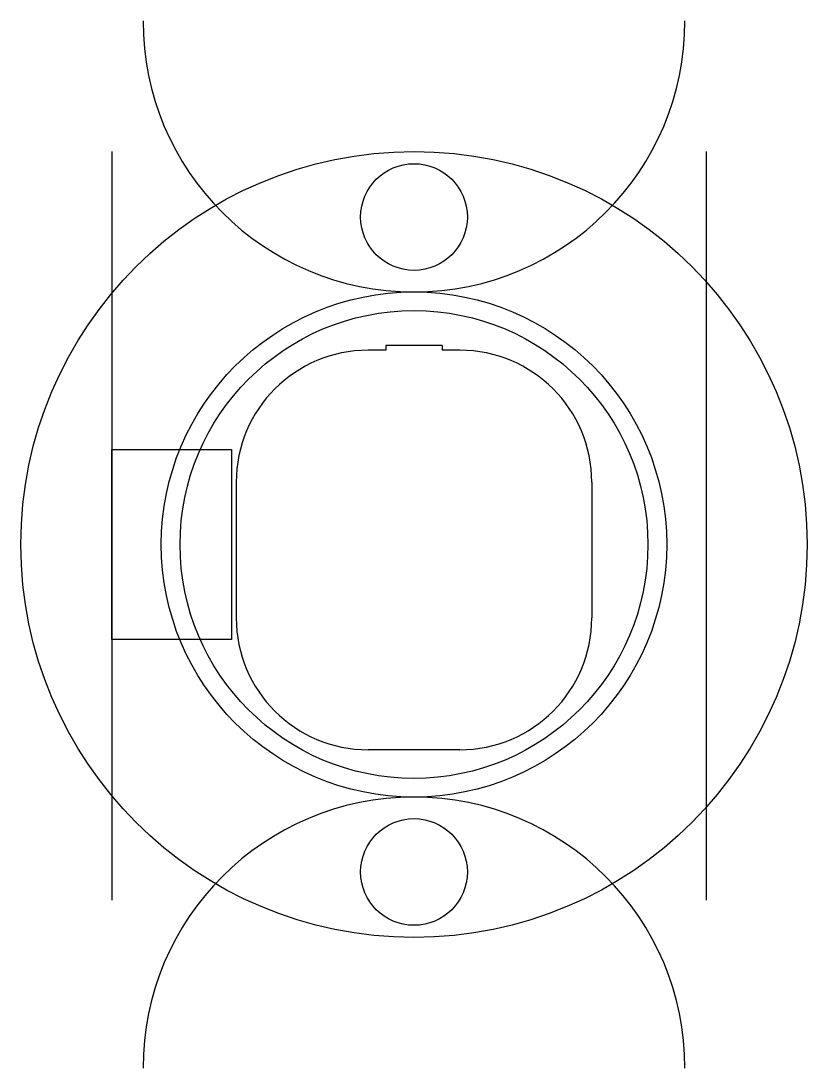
# Model space of a CAD drawing. Extents: x -21 to 21, y -28 to 28.
import ezdxf

# ---------------------------------------------------------------- set-up
doc = ezdxf.new("R2010")
doc.units = 0
doc.layers.add('BLACK', color=7, linetype='CONTINUOUS')

msp = doc.modelspace()

# ---------------------------------------------------------------- linework, layer by layer
at = {"layer": 'BLACK', "linetype": 'CONTINUOUS'}
for p, q in [((-16.1284, -19), (-16.1284, 21)), ((15.6216, -19), (15.6216, 21)), ((-1.5, 10.38), (-2.45, 10.38)), ((-1.5, 10.63), (-1.5, 10.38)), ((1.5, 10.63), (-1.5, 10.63)), ((1.5, 10.63), (1.5, 10.38)), ((2.45, 10.38), (1.5, 10.38)), ((-16.15, 5.075), (-9.75, 5.075)), ((-16.15, -5.075), (-16.15, 5.075)), ((-9.75, 5.075), (-9.75, -5.075)), ((-9.5, 3.33), (-9.5, -3.92)), ((9.5, 3.33), (9.5, -3.92)), ((-9.75, -5.075), (-16.15, -5.075)), ((2.45, -10.97), (-2.45, -10.97))]:
    msp.add_line(p, q, dxfattribs=at)
at = {"layer": 'BLACK'}
for centre, radius in [((0, 0), 21), ((0, 17.5), 2.85), ((0, 0), 13.5), ((0, 0), 12.5), ((0, -17.5), 2.85)]:
    msp.add_circle(centre, radius, dxfattribs=at)
for centre, radius, start, end in [((0, 27.978), 14.478, -180, 0), ((-2.45, 3.33), 7.05, -270, -180), ((2.45, 3.33), 7.05, 0, 90), ((-2.45, -3.92), 7.05, -180, -90), ((2.44999, -3.91999), 7.05001, -89.9999, -0.000081), ((0, -27.978), 14.478, 0, 180)]:
    msp.add_arc(centre, radius, start, end, dxfattribs=at)

doc.saveas('drawing.dxf')
